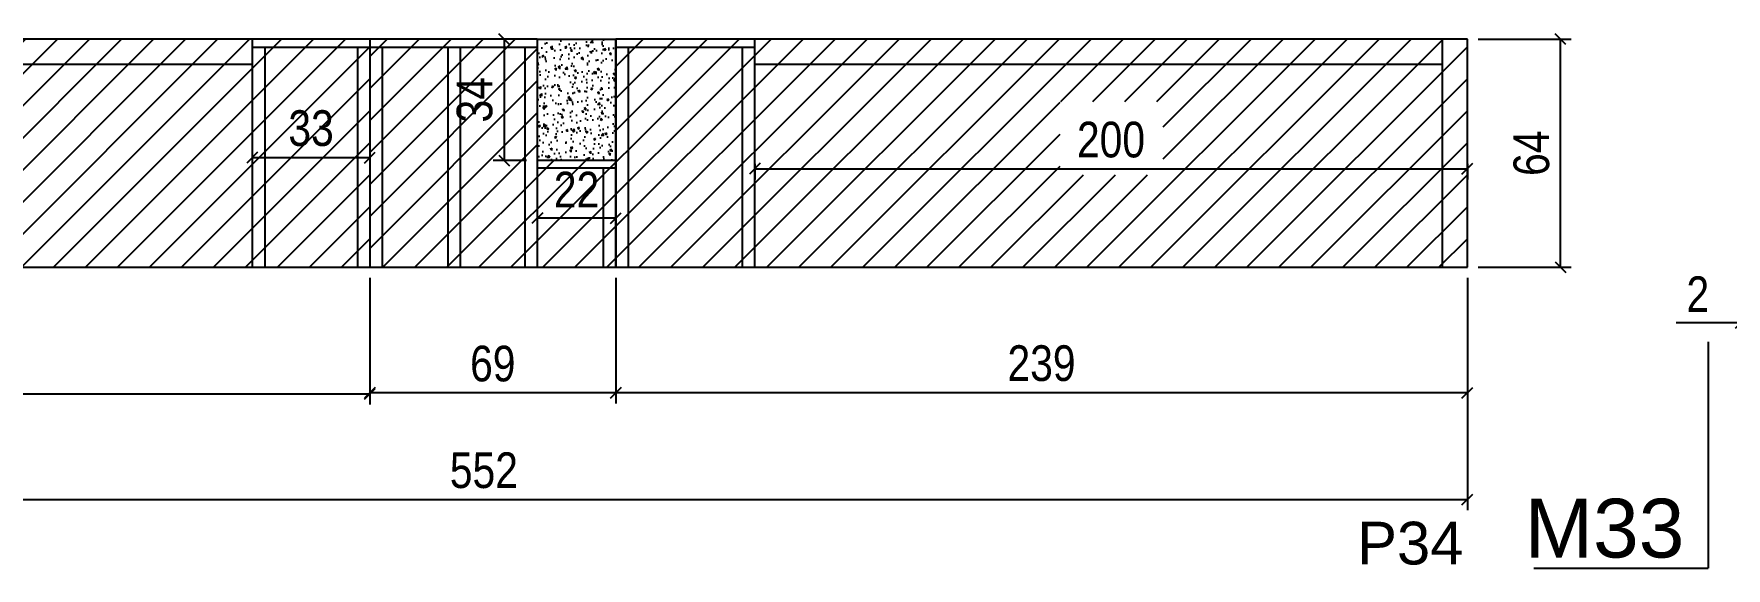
# Model space of a CAD drawing. Extents: x -20960 to -5926, y -2106 to 21915.
# Drawn here: x -11622.9 to -11147.9, y 15624.3 to 15774.2 of the extents above; entities that cross this region are included whole.
import ezdxf

# ---------------------------------------------------------------- set-up
doc = ezdxf.new("R2010")
doc.units = 0
for name, color, linetype in [('5', 5, 'Continuous'), ('COTA', 241, 'Continuous'), ('NOMENCLATURA', 7, 'Continuous'), ('Painéis', 200, 'Continuous'), ('Reaproveitamento', 251, 'Continuous'), ('SARR_2.2x7', 40, 'Continuous'), ('SARR_3.5x7', 81, 'Continuous')]:
    doc.layers.add(name, color=color, linetype=linetype)
doc.styles.add('COTA TECNICA', font='techl___.ttf', dxfattribs={"height": 10})
doc.styles.get("Standard").update_dxf_attribs({"font": 'arial.ttf'})
doc.dimstyles.new('PAINEL', dxfattribs={"dimtxt": 10, "dimasz": 3, "dimexe": 3, "dimexo": 3, "dimgap": 3, "dimtad": 1, "dimdec": 1, "dimzin": 12, "dimdsep": 46, "dimtxsty": 'COTA TECNICA', "dimblk1": 'OBLIQUE', "dimblk2": 'OBLIQUE', "dimsah": 1, "dimcen": 0.9, "dimclrd": 4, "dimclre": 4, "dimclrt": 240, "dimadec": 1, "dimazin": 3, "dimtfac": 1, "dimtdec": 1, "dimtmove": 0, "dimatfit": 3, "dimfxl": 1, "dimtolj": 1, "dimtzin": 12, "dimarcsym": 0})

# ---------------------------------------------------------------- blocks, each defined once
blk = doc.blocks.new('_Oblique')
at = {"color": 0, "linetype": 'ByBlock', "lineweight": -2}
blk.add_line((-0.5, -0.5), (0.5, 0.5), dxfattribs=at)
blk = doc.blocks.new('*D433')
at = {"layer": 'COTA', "color": 4, "linetype": 'ByBlock', "lineweight": -2, "transparency": 16777216}
for p, q in [((-11772.56, 15705.68), (-11772.56, 15670.13)), ((-11528.56, 15705.68), (-11528.56, 15670.13)), ((-11772.56, 15673.13), (-11528.56, 15673.13))]:
    blk.add_line(p, q, dxfattribs=at)
at = {"layer": 'Defpoints', "color": 0, "linetype": 'ByBlock', "transparency": 16777216}
for p in [(-11772.56, 15708.68), (-11528.56, 15708.68), (-11528.56, 15673.13)]:
    blk.add_point(p, dxfattribs=at)
at = {"layer": 'COTA', "color": 4, "linetype": 'ByBlock', "lineweight": -2, "transparency": 16777216, "xscale": 3, "yscale": 3, "zscale": 3, "rotation": 180}
blk.add_blockref('_Oblique', (-11772.56, 15673.13), dxfattribs=at)
at = {"layer": 'COTA', "color": 4, "linetype": 'ByBlock', "lineweight": -2, "transparency": 16777216, "xscale": 3, "yscale": 3, "zscale": 3}
blk.add_blockref('_Oblique', (-11528.56, 15673.13), dxfattribs=at)
at = {"layer": 'COTA', "color": 240, "linetype": 'ByBlock', "transparency": 16777216, "insert": (-11650.56, 15681.2), "char_height": 10, "attachment_point": 5, "style": 'COTA TECNICA'}
blk.add_mtext('\\A1;244', dxfattribs=at)
blk = doc.blocks.new('*D434')
at = {"layer": 'COTA', "color": 4, "linetype": 'ByBlock', "lineweight": -2, "transparency": 16777216}
for p, q in [((-11459.56, 15705.68), (-11459.56, 15670.46)), ((-11220.56, 15705.68), (-11220.56, 15670.46)), ((-11220.56, 15673.46), (-11459.56, 15673.46))]:
    blk.add_line(p, q, dxfattribs=at)
at = {"layer": 'Defpoints', "color": 0, "linetype": 'ByBlock', "transparency": 16777216}
for p in [(-11459.56, 15708.68), (-11220.56, 15708.68), (-11459.56, 15673.46)]:
    blk.add_point(p, dxfattribs=at)
at = {"layer": 'COTA', "color": 4, "linetype": 'ByBlock', "lineweight": -2, "transparency": 16777216, "xscale": 3, "yscale": 3, "zscale": 3, "rotation": 180}
blk.add_blockref('_Oblique', (-11459.56, 15673.46), dxfattribs=at)
at = {"layer": 'COTA', "color": 4, "linetype": 'ByBlock', "lineweight": -2, "transparency": 16777216, "xscale": 3, "yscale": 3, "zscale": 3}
blk.add_blockref('_Oblique', (-11220.56, 15673.46), dxfattribs=at)
at = {"layer": 'COTA', "color": 240, "linetype": 'ByBlock', "transparency": 16777216, "insert": (-11340.06, 15681.71), "char_height": 10, "attachment_point": 5, "style": 'COTA TECNICA'}
blk.add_mtext('\\A1;239', dxfattribs=at)
blk = doc.blocks.new('*D435')
at = {"layer": 'COTA', "color": 4, "linetype": 'ByBlock', "lineweight": -2, "transparency": 16777216}
for p, q in [((-11528.56, 15705.68), (-11528.56, 15670.46)), ((-11459.56, 15705.68), (-11459.56, 15670.46)), ((-11459.56, 15673.46), (-11528.56, 15673.46))]:
    blk.add_line(p, q, dxfattribs=at)
at = {"layer": 'Defpoints', "color": 0, "linetype": 'ByBlock', "transparency": 16777216}
for p in [(-11528.56, 15708.68), (-11459.56, 15708.68), (-11528.56, 15673.46)]:
    blk.add_point(p, dxfattribs=at)
at = {"layer": 'COTA', "color": 4, "linetype": 'ByBlock', "lineweight": -2, "transparency": 16777216, "xscale": 3, "yscale": 3, "zscale": 3, "rotation": 180}
blk.add_blockref('_Oblique', (-11528.56, 15673.46), dxfattribs=at)
at = {"layer": 'COTA', "color": 4, "linetype": 'ByBlock', "lineweight": -2, "transparency": 16777216, "xscale": 3, "yscale": 3, "zscale": 3}
blk.add_blockref('_Oblique', (-11459.56, 15673.46), dxfattribs=at)
at = {"layer": 'COTA', "color": 240, "linetype": 'ByBlock', "transparency": 16777216, "insert": (-11494.06, 15681.6), "char_height": 10, "attachment_point": 5, "style": 'COTA TECNICA'}
blk.add_mtext('\\A1;69', dxfattribs=at)
blk = doc.blocks.new('*D484')
at = {"layer": 'COTA', "color": 4, "lineweight": -2, "transparency": 16777216}
for p, q in [((-11420.56, 15737.68), (-11420.56, 15733.35)), ((-11420.56, 15736.35), (-11220.56, 15736.35)), ((-11220.56, 15737.68), (-11220.56, 15733.35))]:
    blk.add_line(p, q, dxfattribs=at)
at = {"layer": 'Defpoints', "color": 0, "transparency": 16777216}
for p in [(-11420.56, 15740.68), (-11220.56, 15740.68), (-11220.56, 15736.35)]:
    blk.add_point(p, dxfattribs=at)
at = {"layer": 'COTA', "color": 4, "lineweight": -2, "transparency": 16777216, "xscale": 3, "yscale": 3, "zscale": 3, "rotation": 180}
blk.add_blockref('_Oblique', (-11420.56, 15736.35), dxfattribs=at)
at = {"layer": 'COTA', "color": 4, "lineweight": -2, "transparency": 16777216, "xscale": 3, "yscale": 3, "zscale": 3}
blk.add_blockref('_Oblique', (-11220.56, 15736.35), dxfattribs=at)
at = {"layer": 'COTA', "color": 240, "transparency": 16777216, "insert": (-11320.56, 15744.45), "char_height": 10, "attachment_point": 5, "style": 'COTA TECNICA'}
blk.add_mtext('\\A1;200', dxfattribs=at)
blk = doc.blocks.new('*D485')
at = {"layer": 'COTA', "color": 4, "lineweight": -2, "transparency": 16777216}
blk.add_line((-11561.56, 15739.44), (-11528.56, 15739.44), dxfattribs=at)
at = {"layer": 'Defpoints', "color": 0, "transparency": 16777216}
for p in [(-11561.56, 15739.44), (-11528.56, 15739.44), (-11528.56, 15739.44)]:
    blk.add_point(p, dxfattribs=at)
at = {"layer": 'COTA', "color": 4, "lineweight": -2, "transparency": 16777216, "xscale": 3, "yscale": 3, "zscale": 3, "rotation": 180}
blk.add_blockref('_Oblique', (-11561.56, 15739.44), dxfattribs=at)
at = {"layer": 'COTA', "color": 4, "lineweight": -2, "transparency": 16777216, "xscale": 3, "yscale": 3, "zscale": 3}
blk.add_blockref('_Oblique', (-11528.56, 15739.44), dxfattribs=at)
at = {"layer": 'COTA', "color": 240, "transparency": 16777216, "insert": (-11545.06, 15747.66), "char_height": 10, "attachment_point": 5, "style": 'COTA TECNICA'}
blk.add_mtext('\\A1;33', dxfattribs=at)
blk = doc.blocks.new('*D486')
at = {"layer": 'COTA', "color": 4, "lineweight": -2, "transparency": 16777216}
for p, q in [((-11217.56, 15772.68), (-11191.44, 15772.68)), ((-11194.44, 15708.68), (-11194.44, 15772.68)), ((-11217.56, 15708.68), (-11191.44, 15708.68))]:
    blk.add_line(p, q, dxfattribs=at)
at = {"layer": 'Defpoints', "color": 0, "transparency": 16777216}
for p in [(-11220.56, 15772.68), (-11194.44, 15772.68), (-11220.56, 15708.68)]:
    blk.add_point(p, dxfattribs=at)
at = {"layer": 'COTA', "color": 4, "lineweight": -2, "transparency": 16777216, "xscale": 3, "yscale": 3, "zscale": 3}
for p, rotation in [((-11194.44, 15772.68), 90), ((-11194.44, 15708.68), 270)]:
    blk.add_blockref('_Oblique', p, dxfattribs=dict(at, rotation=rotation))
at = {"layer": 'COTA', "color": 240, "transparency": 16777216, "insert": (-11202.54, 15740.68), "char_height": 10, "attachment_point": 5, "rotation": 90, "style": 'COTA TECNICA'}
blk.add_mtext('\\A1;64', dxfattribs=at)
blk = doc.blocks.new('*D489')
at = {"layer": 'COTA', "color": 4, "lineweight": -2, "ltscale": 25, "transparency": 16777216}
for p, q in [((-11772.56, 15705.68), (-11772.56, 15640.56)), ((-11220.56, 15705.68), (-11220.56, 15640.56)), ((-11772.56, 15643.56), (-11220.56, 15643.56))]:
    blk.add_line(p, q, dxfattribs=at)
at = {"layer": 'Defpoints', "color": 0, "ltscale": 25, "transparency": 16777216}
for p in [(-11772.56, 15708.68), (-11220.56, 15708.68), (-11220.56, 15643.56)]:
    blk.add_point(p, dxfattribs=at)
at = {"layer": 'COTA', "color": 4, "lineweight": -2, "ltscale": 25, "transparency": 16777216, "xscale": 3, "yscale": 3, "zscale": 3, "rotation": 180}
blk.add_blockref('_Oblique', (-11772.56, 15643.56), dxfattribs=at)
at = {"layer": 'COTA', "color": 4, "lineweight": -2, "ltscale": 25, "transparency": 16777216, "xscale": 3, "yscale": 3, "zscale": 3}
blk.add_blockref('_Oblique', (-11220.56, 15643.56), dxfattribs=at)
at = {"layer": 'COTA', "color": 240, "ltscale": 25, "transparency": 16777216, "insert": (-11496.56, 15651.67), "char_height": 10, "attachment_point": 5, "style": 'COTA TECNICA'}
blk.add_mtext('\\A1;552', dxfattribs=at)
blk = doc.blocks.new('*D495')
at = {"layer": 'COTA', "color": 4, "lineweight": -2, "ltscale": 25, "transparency": 16777216}
for p, q in [((-11143.82, 15725.68), (-11143.82, 15690.13)), ((-11141.82, 15725.68), (-11141.82, 15690.13)), ((-11143.82, 15693.13), (-11161.93, 15693.13)), ((-11141.82, 15693.13), (-11143.82, 15693.13)), ((-11141.82, 15693.13), (-11138.82, 15693.13))]:
    blk.add_line(p, q, dxfattribs=at)
at = {"layer": 'Defpoints', "color": 0, "ltscale": 25, "transparency": 16777216}
for p in [(-11143.82, 15728.68), (-11141.82, 15728.68), (-11143.82, 15693.13)]:
    blk.add_point(p, dxfattribs=at)
at = {"layer": 'COTA', "color": 4, "lineweight": -2, "ltscale": 25, "transparency": 16777216, "xscale": 3, "yscale": 3, "zscale": 3}
blk.add_blockref('_Oblique', (-11143.82, 15693.13), dxfattribs=at)
at = {"layer": 'COTA', "color": 4, "lineweight": -2, "ltscale": 25, "transparency": 16777216, "xscale": 3, "yscale": 3, "zscale": 3, "rotation": 180}
blk.add_blockref('_Oblique', (-11141.82, 15693.13), dxfattribs=at)
at = {"layer": 'COTA', "color": 240, "ltscale": 25, "transparency": 16777216, "insert": (-11155.88, 15701.13), "char_height": 10, "attachment_point": 5, "style": 'COTA TECNICA'}
blk.add_mtext('\\A1;2', dxfattribs=at)
blk = doc.blocks.new('*D487')
at = {"layer": 'COTA', "color": 4, "lineweight": -2, "ltscale": 25, "transparency": 16777216}
for p, q in [((-11484.56, 15772.68), (-11493.91, 15772.68)), ((-11490.91, 15772.68), (-11490.91, 15738.68)), ((-11484.56, 15738.68), (-11493.91, 15738.68))]:
    blk.add_line(p, q, dxfattribs=at)
at = {"layer": 'Defpoints', "color": 0, "ltscale": 25, "transparency": 16777216}
for p in [(-11481.56, 15772.68), (-11490.91, 15738.68), (-11481.56, 15738.68)]:
    blk.add_point(p, dxfattribs=at)
at = {"layer": 'COTA', "color": 4, "lineweight": -2, "ltscale": 25, "transparency": 16777216, "xscale": 3, "yscale": 3, "zscale": 3}
for p, rotation in [((-11490.91, 15772.68), 90), ((-11490.91, 15738.68), 270)]:
    blk.add_blockref('_Oblique', p, dxfattribs=dict(at, rotation=rotation))
at = {"layer": 'COTA', "color": 240, "ltscale": 25, "transparency": 16777216, "insert": (-11499.12, 15755.68), "char_height": 10, "attachment_point": 5, "rotation": 90, "style": 'COTA TECNICA'}
blk.add_mtext('\\A1;34', dxfattribs=at)
blk = doc.blocks.new('*D488')
at = {"layer": 'COTA', "color": 4, "lineweight": -2, "ltscale": 25, "transparency": 16777216}
for p, q in [((-11481.56, 15735.68), (-11481.56, 15719.48)), ((-11459.56, 15735.68), (-11459.56, 15719.48)), ((-11459.56, 15722.48), (-11481.56, 15722.48))]:
    blk.add_line(p, q, dxfattribs=at)
at = {"layer": 'Defpoints', "color": 0, "ltscale": 25, "transparency": 16777216}
for p in [(-11481.56, 15738.68), (-11459.56, 15738.68), (-11481.56, 15722.48)]:
    blk.add_point(p, dxfattribs=at)
at = {"layer": 'COTA', "color": 4, "lineweight": -2, "ltscale": 25, "transparency": 16777216, "xscale": 3, "yscale": 3, "zscale": 3, "rotation": 180}
blk.add_blockref('_Oblique', (-11481.56, 15722.48), dxfattribs=at)
at = {"layer": 'COTA', "color": 4, "lineweight": -2, "ltscale": 25, "transparency": 16777216, "xscale": 3, "yscale": 3, "zscale": 3}
blk.add_blockref('_Oblique', (-11459.56, 15722.48), dxfattribs=at)
at = {"layer": 'COTA', "color": 240, "ltscale": 25, "transparency": 16777216, "insert": (-11470.56, 15730.48), "char_height": 10, "attachment_point": 5, "style": 'COTA TECNICA'}
blk.add_mtext('\\A1;22', dxfattribs=at)

msp = doc.modelspace()

# ---------------------------------------------------------------- hatches: boundary and pattern name
at = {"layer": 'COTA', "linetype": 'ByBlock'}
h = msp.add_hatch(dxfattribs=at)
h.set_pattern_fill('AR-CONC', color=256, scale=0.03)
h.set_pattern_definition([(50, (-152470.2337, -12570.385), (5.46554007, -0.47817257), [0.5715, -6.2865]), (355, (-152470.2337, -12570.385), (-1.05730264, 5.73170536), [0.4572, -5.02921753]), (100.4514447, (-152469.778, -12570.425), (4.40823741, 5.25353256), [0.48570026, -5.34270734]), (46.1842, (-152470.234, -12568.861), (8.13237123, -1.26126984), [0.85725, -9.42975]), (96.6355576, (-152469.556, -12568.966), (7.122124, 7.42278374), [0.7285507, -8.01406824]), (351.184151, (-152470.234, -12568.861), (7.122124, 7.42278374), [0.685799, -7.54379196]), (21, (-152469.4717, -12569.242), (4.54843174, -3.06795595), [0.5715, -6.2865]), (326, (-152469.4717, -12569.242), (1.85406085, 5.52563898), [0.4572, -5.0292]), (71.451445, (-152469.0926, -12569.498), (6.40249258, 2.45768307), [0.48570026, -5.34269813]), (37.5, (-152470.2337, -12570.3852), (0.092658098, 2.536651166), [0, -4.96824, 0, -5.1054, 0, -5.04825]), (7.5, (-152470.2337, -12570.3852), (2.004589875, 3.005417245), [0, -2.91084, 0, -4.85394, 0, -1.92405]), (327.5, (-152471.933, -12570.3852), (4.067717855, -0.17186232), [0, -1.905, 0, -5.9436, 0, -7.8867]), (317.5, (-152472.695, -12570.3852), (4.44387544, 0.76279473), [0, -2.4765, 0, -3.94716, 0, -5.6007])])
h.paths.add_polyline_path([(-11481.56, 15772.68), (-11481.56, 15738.68), (-11459.56, 15738.68), (-11459.56, 15772.68)])
at = {"layer": 'Reaproveitamento', "linetype": 'ByBlock'}
h = msp.add_hatch(dxfattribs=at)
h.set_pattern_fill('ANSI31', color=256, scale=2)
h.set_pattern_definition([(45, (-152470.2337, -16016.1105), (-4.49012806, 4.49012806), [])])
h.paths.add_polyline_path([(-11772.56, 15772.68), (-11772.56, 15708.68), (-11528.56, 15708.68), (-11528.56, 15772.68)])
h.paths.add_polyline_path([(-11555.55, 15737.95), (-11533.97, 15737.95), (-11533.97, 15758.54), (-11555.55, 15758.54)], flags=24)
h = msp.add_hatch(dxfattribs=at)
h.set_pattern_fill('ANSI31', color=256, scale=2)
h.set_pattern_definition([(45, (-152470.2337, -12570.385), (-4.49012806, 4.49012806), [])])
h.paths.add_polyline_path([(-11334.85, 15734.63), (-11305.9, 15734.63), (-11305.9, 15755.21), (-11334.85, 15755.21)], flags=16)
h.paths.add_polyline_path([(-11481.56, 15738.68), (-11481.56, 15772.68), (-11528.56, 15772.68), (-11528.56, 15708.68), (-11220.56, 15708.68), (-11220.56, 15772.68), (-11459.56, 15772.68), (-11459.56, 15738.68)])

# ---------------------------------------------------------------- linework, layer by layer
at = {"layer": 'COTA', "linetype": 'ByBlock'}
msp.add_line((-11481.56, 15772.68), (-11459.56, 15772.68), dxfattribs=at)
at = {"layer": 'NOMENCLATURA', "linetype": 'Continuous'}
for p in [(-11152.95, 15687.8), (-11201.94, 15624.26)]:
    msp.add_line(p, (-11152.95, 15624.26), dxfattribs=at)
at = {"layer": 'Painéis', "linetype": 'ByBlock'}
for p, q in [((-11481.56, 15772.68), (-11772.56, 15772.68)), ((-11528.56, 15772.68), (-11528.56, 15708.68)), ((-11481.56, 15772.68), (-11481.56, 15738.68)), ((-11220.56, 15772.68), (-11459.56, 15772.68)), ((-11459.56, 15772.68), (-11459.56, 15708.68)), ((-11459.56, 15772.68), (-11459.56, 15738.68)), ((-11220.56, 15708.68), (-11220.56, 15772.68)), ((-11459.56, 15738.68), (-11481.56, 15738.68)), ((-11772.56, 15708.68), (-11220.56, 15708.68))]:
    msp.add_line(p, q, dxfattribs=at)
at = {"layer": 'SARR_2.2x7', "linetype": 'Continuous'}
for p, q in [((-11227.56, 15708.68), (-11227.56, 15772.68)), ((-11561.56, 15770.48), (-11528.56, 15770.48)), ((-11528.56, 15770.48), (-11481.56, 15770.48)), ((-11459.56, 15770.48), (-11420.56, 15770.48)), ((-11765.56, 15765.68), (-11561.56, 15765.68)), ((-11420.56, 15765.68), (-11227.56, 15765.68)), ((-11459.56, 15736.48), (-11481.56, 15736.48))]:
    msp.add_line(p, q, dxfattribs=at)
at = {"layer": 'SARR_3.5x7'}
for p, q in [((-11561.56, 15772.68), (-11561.56, 15708.68)), ((-11459.56, 15708.68), (-11459.56, 15772.68)), ((-11420.56, 15708.68), (-11420.56, 15772.68)), ((-11558.06, 15770.48), (-11558.06, 15708.68)), ((-11532.06, 15770.48), (-11532.06, 15708.68)), ((-11525.06, 15770.48), (-11525.06, 15708.68)), ((-11506.72, 15770.48), (-11506.72, 15708.68)), ((-11503.22, 15770.48), (-11503.22, 15708.68)), ((-11485.06, 15770.48), (-11485.06, 15708.68)), ((-11481.56, 15770.48), (-11481.56, 15708.68)), ((-11456.06, 15770.48), (-11456.06, 15708.68)), ((-11424.06, 15770.48), (-11424.06, 15708.68)), ((-11463.06, 15736.48), (-11463.06, 15708.68))]:
    msp.add_line(p, q, dxfattribs=at)

# ---------------------------------------------------------------- texts
at = {"layer": '5', "linetype": 'Continuous'}
msp.add_text('P34', height=12, rotation=360, dxfattribs=at).set_placement((-11251.48, 15625.28))
at = {"layer": 'NOMENCLATURA', "linetype": 'Continuous'}
msp.add_text('M33', height=16.5, dxfattribs=at).set_placement((-11204.48, 15627.23))

# ---------------------------------------------------------------- dimensions: what is measured, and where the dimension line sits
at = {"layer": 'COTA', "ltscale": 25}
dim = msp.add_linear_dim(base=(-11490.91, 15738.68), p1=(-11481.56, 15772.68), p2=(-11481.56, 15738.68), angle=90, dimstyle='PAINEL', dxfattribs=at)
dim.commit()
dim.dimension.update_dxf_attribs({"geometry": '*D487', "text_midpoint": (-11490.91, 15755.68), "dimtype": 160})
at = {"layer": 'COTA'}
dim = msp.add_linear_dim(base=(-11194.44, 15772.68), p1=(-11220.56, 15708.68), p2=(-11220.56, 15772.68), angle=90, dimstyle='PAINEL', dxfattribs=at)
dim.commit()
dim.dimension.update_dxf_attribs({"geometry": '*D486', "text_midpoint": (-11202.54, 15740.68)})
for base, p1, p2, picture, middle in [((-11528.56, 15739.44), (-11561.56, 15739.44), (-11528.56, 15739.44), '*D485', (-11545.06, 15747.66)), ((-11220.56, 15736.35), (-11420.56, 15740.68), (-11220.56, 15740.68), '*D484', (-11320.56, 15744.45))]:
    dim = msp.add_linear_dim(base=base, p1=p1, p2=p2, dimstyle='PAINEL', dxfattribs=at)
    dim.commit()
    dim.dimension.update_dxf_attribs({"geometry": picture, "text_midpoint": middle})
at = {"layer": 'COTA', "ltscale": 25}
dim = msp.add_linear_dim(base=(-11481.56, 15722.48), p1=(-11459.56, 15738.68), p2=(-11481.56, 15738.68), dimstyle='PAINEL', dxfattribs=at)
dim.commit()
dim.dimension.update_dxf_attribs({"geometry": '*D488', "text_midpoint": (-11470.56, 15722.48), "dimtype": 160})
for base, p1, p2, picture, middle in [((-11143.82, 15693.13), (-11141.82, 15728.68), (-11143.82, 15728.68), '*D495', (-11155.88, 15701.13)), ((-11220.56, 15643.56), (-11772.56, 15708.68), (-11220.56, 15708.68), '*D489', (-11496.56, 15651.67))]:
    dim = msp.add_linear_dim(base=base, p1=p1, p2=p2, dimstyle='PAINEL', dxfattribs=at)
    dim.commit()
    dim.dimension.update_dxf_attribs({"geometry": picture, "text_midpoint": middle})
at = {"layer": 'COTA', "linetype": 'ByBlock'}
for base, p1, p2, picture, middle in [((-11528.56, 15673.13), (-11772.56, 15708.68), (-11528.56, 15708.68), '*D433', (-11650.56, 15681.2)), ((-11528.56, 15673.46), (-11459.56, 15708.68), (-11528.56, 15708.68), '*D435', (-11494.06, 15681.6)), ((-11459.56, 15673.46), (-11220.56, 15708.68), (-11459.56, 15708.68), '*D434', (-11340.06, 15681.71))]:
    dim = msp.add_linear_dim(base=base, p1=p1, p2=p2, dimstyle='PAINEL', dxfattribs=at)
    dim.commit()
    dim.dimension.update_dxf_attribs({"geometry": picture, "text_midpoint": middle})

doc.saveas('drawing.dxf')
